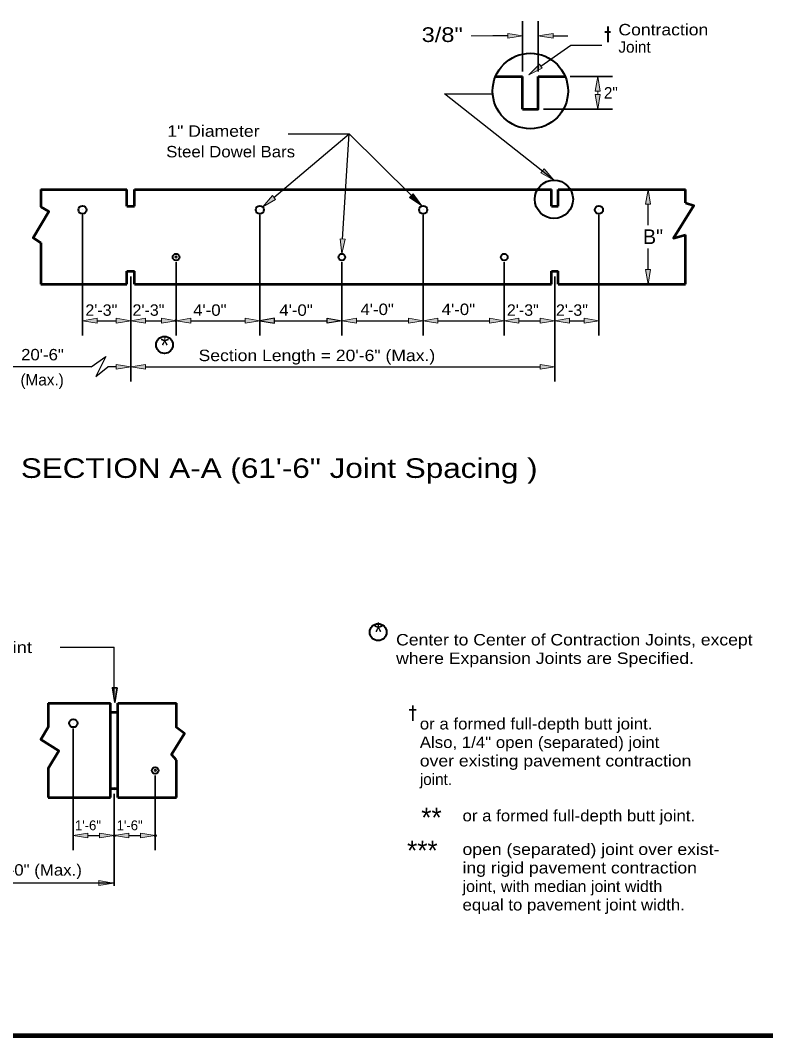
# Model space of a CAD drawing. Extents: x 32.6 to 67.9, y 27.2 to 49.
# Drawn here: x 48.17 to 55.98, y 27.46 to 38.09 of the extents above; entities that cross this region are included whole.
import ezdxf

# ---------------------------------------------------------------- set-up
doc = ezdxf.new("R2010")
doc.units = 0
doc.header["$LTSCALE"] = 0.048
doc.header["$PDMODE"] = 32
doc.header["$PDSIZE"] = 0.024
for name, color, linetype, lineweight in [('1', 7, 'Continuous', 25), ('3', 7, 'Continuous', 25), ('6', 7, 'Continuous', 13)]:
    doc.layers.add(name, color=color, linetype=linetype, lineweight=lineweight)

msp = doc.modelspace()

# ---------------------------------------------------------------- hatches: boundary and pattern name
at = {"layer": '1'}
for points in [[(53.27383, 37.90517), (53.27383, 37.9565), (53.42775, 37.93083), (53.42775, 37.93083)], [(53.74875, 37.90517), (53.74875, 37.9565), (53.59492, 37.93083), (53.59492, 37.93083)], [(54.24333, 37.35083), (54.19208, 37.35083), (54.21767, 37.50475), (54.21767, 37.50475)], [(54.24333, 37.31575), (54.19208, 37.31575), (54.21767, 37.162), (54.21767, 37.162)], [(54.77042, 36.16667), (54.71917, 36.16667), (54.74475, 36.32058), (54.74475, 36.32058)], [(54.77042, 35.48567), (54.71917, 35.48567), (54.74475, 35.33183), (54.74475, 35.33183)], [(48.97283, 34.92167), (48.97283, 34.97292), (48.81892, 34.94725), (48.81892, 34.94725)], [(49.17142, 34.92167), (49.17142, 34.97292), (49.32533, 34.94725), (49.32533, 34.94725)], [(49.47925, 34.92167), (49.47925, 34.97292), (49.32533, 34.94725), (49.32533, 34.94725)], [(49.646, 34.92167), (49.646, 34.97292), (49.79992, 34.94725), (49.79992, 34.94725)], [(49.95375, 34.92167), (49.95375, 34.97292), (49.79992, 34.94725), (49.79992, 34.94725)], [(50.52367, 34.92167), (50.52367, 34.97292), (50.67758, 34.94725), (50.67758, 34.94725)], [(50.83142, 34.92167), (50.83142, 34.97292), (50.67758, 34.94725), (50.67758, 34.94725)], [(51.38242, 34.92167), (51.38242, 34.97292), (51.53633, 34.94725), (51.53633, 34.94725)], [(51.69025, 34.92167), (51.69025, 34.97292), (51.53633, 34.94725), (51.53633, 34.94725)], [(52.23425, 34.92167), (52.23425, 34.97292), (52.38817, 34.94725), (52.38817, 34.94725)], [(52.54208, 34.92167), (52.54208, 34.97292), (52.38817, 34.94725), (52.38817, 34.94725)], [(53.08433, 34.92167), (53.08433, 34.97292), (53.23825, 34.94725), (53.23825, 34.94725)], [(53.39217, 34.92167), (53.39217, 34.97292), (53.23825, 34.94725), (53.23825, 34.94725)], [(53.61275, 34.92167), (53.61275, 34.97292), (53.76667, 34.94725), (53.76667, 34.94725)], [(53.92058, 34.92167), (53.92058, 34.97292), (53.76667, 34.94725), (53.76667, 34.94725)], [(54.07567, 34.92167), (54.07567, 34.97292), (54.22958, 34.94725), (54.22958, 34.94725)], [(49.47925, 34.439), (49.47925, 34.49033), (49.32533, 34.46467), (49.32533, 34.46467)], [(53.61275, 34.439), (53.61275, 34.49033), (53.76667, 34.46467), (53.76667, 34.46467)], [(48.87683, 29.53075), (48.87683, 29.582), (48.72292, 29.55642), (48.72292, 29.55642)], [(48.99783, 29.53075), (48.99783, 29.582), (49.15175, 29.55642), (49.15175, 29.55642)], [(49.30567, 29.53075), (49.30567, 29.582), (49.15175, 29.55642), (49.15175, 29.55642)], [(49.42783, 29.53075), (49.42783, 29.582), (49.58175, 29.55642), (49.58175, 29.55642)]]:
    msp.add_hatch(color=256, dxfattribs=at).paths.add_polyline_path(points)
at = {"layer": '3'}
for points in [[(53.63558, 37.59125), (53.60608, 37.63325), (53.49492, 37.52383), (53.49492, 37.52383)], [(53.65483, 36.53742), (53.62242, 36.49758), (53.758, 36.42042), (53.758, 36.42042)], [(52.28292, 36.276), (52.24683, 36.23958), (52.37417, 36.14933), (52.37417, 36.14933)], [(50.842, 36.21875), (50.80883, 36.25808), (50.70775, 36.13933), (50.70775, 36.13933)], [(51.57033, 35.80117), (51.51917, 35.80442), (51.53492, 35.64925), (51.53492, 35.64925)], [(49.17142, 34.49033), (49.17142, 34.439), (49.32533, 34.46467), (49.32533, 34.46467)], [(49.18408, 31.1035), (49.13267, 31.1035), (49.15842, 30.94958), (49.15842, 30.94958)], [(48.98917, 29.03267), (48.98917, 29.084), (49.14308, 29.05833), (49.14308, 29.05833)]]:
    msp.add_hatch(color=256, dxfattribs=at).paths.add_polyline_path(points)

# ---------------------------------------------------------------- linework, layer by layer
at = {"layer": '1', "lineweight": 35}
for p, q in [((53.42775, 37.55817), (53.42775, 38.08475)), ((53.59492, 37.55817), (53.59492, 38.08475)), ((53.92958, 37.50475), (54.37158, 37.50475)), ((53.64833, 37.162), (54.37158, 37.162)), ((48.81892, 36.05542), (48.81892, 34.79342)), ((50.67758, 36.05542), (50.67758, 34.79342)), ((52.38817, 36.05542), (52.38817, 34.79342)), ((54.22958, 36.05542), (54.22958, 34.79342)), ((49.79992, 35.56075), (49.79992, 34.79342)), ((51.53633, 35.56075), (51.53633, 34.79342)), ((53.23825, 35.56075), (53.23825, 34.79342)), ((49.32533, 35.41217), (49.32533, 34.31075)), ((53.76667, 35.41217), (53.76667, 34.31075)), ((48.72292, 30.679), (48.72292, 29.4025)), ((49.58175, 30.18433), (49.58175, 29.4025)), ((49.15175, 29.99467), (49.15175, 29.03025)), ((49.15175, 29.99467), (49.15175, 29.4025))]:
    msp.add_line(p, q, dxfattribs=at)
at = {"layer": '1', "lineweight": 13}
for p, q in [((53.12, 37.93083), (52.89083, 37.93083)), ((54.21767, 37.35083), (54.21767, 37.31583)), ((54.79825, 36.32058), (54.89867, 36.32058)), ((52.38817, 36.05542), (52.38817, 34.79342)), ((49.79992, 35.56075), (49.79992, 34.79342)), ((51.53633, 35.56075), (51.53633, 34.79342)), ((53.23825, 35.56075), (53.23825, 34.79342)), ((49.32533, 35.41217), (49.32533, 34.79342)), ((49.32533, 35.41217), (49.32533, 34.79342)), ((53.76667, 35.41217), (53.76667, 34.79342)), ((53.76667, 35.41217), (53.76667, 34.79342)), ((54.6955, 35.33183), (54.59092, 35.33183))]:
    msp.add_line(p, q, dxfattribs=at)
at = {"layer": '1'}
for p, q in [((53.27383, 37.93083), (53.12, 37.93083)), ((53.74875, 37.93083), (53.90267, 37.93083)), ((54.74475, 35.94883), (54.74475, 36.16667)), ((50.67758, 36.05542), (50.67758, 34.79342)), ((54.74475, 35.48567), (54.74475, 35.70517)), ((48.97283, 34.94725), (49.17142, 34.94725)), ((49.47925, 34.94725), (49.646, 34.94725)), ((49.95375, 34.94725), (50.52367, 34.94725)), ((50.8315, 34.94725), (51.38242, 34.94725)), ((51.69025, 34.94725), (52.23425, 34.94725)), ((52.54208, 34.94725), (53.08433, 34.94725)), ((53.39217, 34.94725), (53.61275, 34.94725)), ((53.92058, 34.94725), (54.07567, 34.94725)), ((49.47925, 34.46467), (53.61275, 34.46467)), ((48.87683, 29.55642), (48.99783, 29.55642)), ((49.30567, 29.55642), (49.42783, 29.55642))]:
    msp.add_line(p, q, dxfattribs=at)
at = {"layer": '1', "lineweight": 53}
for p, q in [((53.1465, 37.50475), (53.42775, 37.50475)), ((53.42775, 37.162), (53.42775, 37.50475)), ((53.59492, 37.50475), (53.87617, 37.50475)), ((48.38275, 36.32058), (48.38275, 36.14033)), ((48.38275, 36.32058), (49.28567, 36.32058)), ((49.28567, 36.14867), (49.28567, 36.32058)), ((49.36517, 36.32058), (53.73192, 36.32058)), ((49.36517, 36.14867), (49.36517, 36.32058)), ((53.73192, 36.14867), (53.73192, 36.32058)), ((53.8015, 36.32058), (55.13642, 36.32058)), ((53.8015, 36.14867), (53.8015, 36.32058)), ((55.13642, 36.1825), (55.13642, 36.32058)), ((49.28567, 36.14867), (49.36517, 36.14867)), ((53.73192, 36.14867), (53.8015, 36.14867)), ((55.13642, 35.33183), (55.13642, 35.84558)), ((48.38275, 35.76233), (48.38275, 35.33183)), ((49.28567, 35.46558), (49.36517, 35.46558)), ((49.28567, 35.33183), (49.28567, 35.46558)), ((49.36517, 35.33183), (49.36517, 35.46558)), ((53.73192, 35.46558), (53.8015, 35.46558)), ((53.73192, 35.33183), (53.73192, 35.46558)), ((53.8015, 35.33183), (53.8015, 35.46558)), ((48.38275, 35.33183), (49.28567, 35.33183)), ((49.36517, 35.33183), (53.73192, 35.33183)), ((53.8015, 35.33183), (55.13642, 35.33183)), ((48.46092, 30.94417), (49.11458, 30.94417)), ((49.11458, 30.04808), (49.11458, 30.94417)), ((49.189, 30.04808), (49.189, 30.94417)), ((49.189, 30.94417), (49.805, 30.94417)), ((49.11458, 30.84942), (49.189, 30.84942)), ((49.805, 29.95542), (49.805, 30.3445)), ((49.11458, 30.04808), (49.189, 30.04808)), ((49.11458, 29.95542), (49.11458, 30.04808)), ((49.189, 29.95542), (49.189, 30.04808)), ((48.46092, 29.95542), (49.11458, 29.95542)), ((49.189, 29.95542), (49.805, 29.95542))]:
    msp.add_line(p, q, dxfattribs=at)
at = {"layer": '1', "lineweight": 158}
msp.add_lwpolyline([(67.67133, 48.46025), (67.67133, 27.46025), (35.17133, 27.46025)], dxfattribs=at)
at = {"layer": '1', "lineweight": 13}
for points in [[(53.27383, 37.90517), (53.27383, 37.9565), (53.42775, 37.93083), (53.42775, 37.93083)], [(53.74875, 37.90517), (53.74875, 37.9565), (53.59492, 37.93083), (53.59492, 37.93083)], [(54.24333, 37.35083), (54.19208, 37.35083), (54.21767, 37.50475), (54.21767, 37.50475)], [(54.24333, 37.31575), (54.19208, 37.31575), (54.21767, 37.162), (54.21767, 37.162)], [(54.77042, 36.16667), (54.71917, 36.16667), (54.74475, 36.32058), (54.74475, 36.32058)], [(54.77042, 35.48567), (54.71917, 35.48567), (54.74475, 35.33183), (54.74475, 35.33183)], [(48.97283, 34.92167), (48.97283, 34.97292), (48.81892, 34.94725), (48.81892, 34.94725)], [(49.17142, 34.92167), (49.17142, 34.97292), (49.32533, 34.94725), (49.32533, 34.94725)], [(49.47925, 34.92167), (49.47925, 34.97292), (49.32533, 34.94725), (49.32533, 34.94725)], [(49.646, 34.92167), (49.646, 34.97292), (49.79992, 34.94725), (49.79992, 34.94725)], [(49.95375, 34.92167), (49.95375, 34.97292), (49.79992, 34.94725), (49.79992, 34.94725)], [(50.52367, 34.92167), (50.52367, 34.97292), (50.67758, 34.94725), (50.67758, 34.94725)], [(51.69025, 34.92167), (51.69025, 34.97292), (51.53633, 34.94725), (51.53633, 34.94725)], [(52.23425, 34.92167), (52.23425, 34.97292), (52.38817, 34.94725), (52.38817, 34.94725)], [(52.54208, 34.92167), (52.54208, 34.97292), (52.38817, 34.94725), (52.38817, 34.94725)], [(53.08433, 34.92167), (53.08433, 34.97292), (53.23825, 34.94725), (53.23825, 34.94725)], [(53.39217, 34.92167), (53.39217, 34.97292), (53.23825, 34.94725), (53.23825, 34.94725)], [(53.61275, 34.92167), (53.61275, 34.97292), (53.76667, 34.94725), (53.76667, 34.94725)], [(53.92058, 34.92167), (53.92058, 34.97292), (53.76667, 34.94725), (53.76667, 34.94725)], [(54.07567, 34.92167), (54.07567, 34.97292), (54.22958, 34.94725), (54.22958, 34.94725)], [(49.47925, 34.439), (49.47925, 34.49033), (49.32533, 34.46467), (49.32533, 34.46467)], [(53.61275, 34.439), (53.61275, 34.49033), (53.76667, 34.46467), (53.76667, 34.46467)], [(48.87683, 29.53075), (48.87683, 29.582), (48.72292, 29.55642), (48.72292, 29.55642)], [(48.99783, 29.53075), (48.99783, 29.582), (49.15175, 29.55642), (49.15175, 29.55642)], [(49.30567, 29.53075), (49.30567, 29.582), (49.15175, 29.55642), (49.15175, 29.55642)], [(49.42783, 29.53075), (49.42783, 29.582), (49.58175, 29.55642), (49.58175, 29.55642)]]:
    msp.add_lwpolyline(points, close=True, dxfattribs=at)
at = {"layer": '1', "lineweight": 53}
for points in [[(53.42775, 37.162), (53.59492, 37.162), (53.59492, 37.50475)], [(55.13642, 36.1825), (55.22383, 36.1555), (55.01108, 35.81275), (55.13642, 35.84558)], [(48.38275, 35.76233), (48.30167, 35.81508), (48.46675, 36.09092), (48.38275, 36.14033)], [(48.46092, 30.94417), (48.46092, 30.69192), (48.38458, 30.56108), (48.57325, 30.44225), (48.46092, 30.25917), (48.46092, 29.95542)], [(49.805, 30.3445), (49.75342, 30.40342), (49.88792, 30.62475), (49.805, 30.688), (49.805, 30.94417)]]:
    msp.add_lwpolyline(points, dxfattribs=at)
at = {"layer": '1'}
for points in [[(50.83142, 34.92167), (50.83142, 34.97292), (50.67758, 34.94725), (50.67758, 34.94725)], [(51.38242, 34.92167), (51.38242, 34.97292), (51.53633, 34.94725), (51.53633, 34.94725)]]:
    msp.add_lwpolyline(points, close=True, dxfattribs=at)
at = {"layer": '1', "lineweight": 40}
for centre, radius in [((53.51132, 37.35324), 0.3951), ((53.75799, 36.21972), 0.20073), ((48.81894, 36.10886), 0.04285), ((50.67756, 36.10886), 0.04285), ((52.38813, 36.10886), 0.04285), ((54.22959, 36.10886), 0.04285), ((49.79991, 35.61417), 0.03506), ((51.53634, 35.61417), 0.03506), ((53.23822, 35.61417), 0.03506), ((48.72293, 30.73244), 0.04285), ((49.58171, 30.23775), 0.03506)]:
    msp.add_circle(centre, radius, dxfattribs=at)
at = {"layer": '3', "lineweight": 40}
for p, q in [((54.29258, 37.97242), (54.35208, 37.97242)), ((54.32392, 38.02808), (54.32392, 37.86608))]:
    msp.add_line(p, q, dxfattribs=at)
at = {"layer": '3'}
for p, q in [((50.8255, 36.23842), (51.615, 36.90333)), ((50.97583, 36.90333), (51.615, 36.90333)), ((51.54475, 35.80283), (51.615, 36.90333)), ((52.26492, 36.25783), (51.615, 36.90333)), ((48.91183, 34.46467), (47.40658, 34.46467)), ((49.17142, 34.46467), (49.08667, 34.46467)), ((48.5845, 31.52842), (49.15175, 31.52842)), ((49.15175, 31.00333), (49.15175, 31.52842)), ((47.82375, 29.05933), (49.148, 29.05933))]:
    msp.add_line(p, q, dxfattribs=at)
at = {"layer": '3', "lineweight": 35}
for p, q in [((52.24142, 30.87108), (52.3145, 30.87108)), ((52.27917, 30.91958), (52.27917, 30.75775))]:
    msp.add_line(p, q, dxfattribs=at)
at = {"layer": '3'}
for points in [[(53.62075, 37.61233), (53.93575, 37.83375), (54.262, 37.83375)], [(53.758, 36.42042), (52.61317, 37.32492), (53.11725, 37.32492)], [(48.91183, 34.46467), (49.06275, 34.57208), (48.95908, 34.36425), (49.08667, 34.46467)]]:
    msp.add_lwpolyline(points, dxfattribs=at)
at = {"layer": '3', "lineweight": 13}
for points in [[(53.63558, 37.59125), (53.60608, 37.63325), (53.49492, 37.52383), (53.49492, 37.52383)], [(53.65483, 36.53742), (53.62242, 36.49758), (53.758, 36.42042), (53.758, 36.42042)], [(52.28292, 36.276), (52.24683, 36.23958), (52.37417, 36.14933), (52.37417, 36.14933)], [(50.842, 36.21875), (50.80883, 36.25808), (50.70775, 36.13933), (50.70775, 36.13933)], [(51.57033, 35.80117), (51.51917, 35.80442), (51.53492, 35.64925), (51.53492, 35.64925)], [(49.17142, 34.49033), (49.17142, 34.439), (49.32533, 34.46467), (49.32533, 34.46467)], [(48.98917, 29.03267), (48.98917, 29.084), (49.14308, 29.05833), (49.14308, 29.05833)]]:
    msp.add_lwpolyline(points, close=True, dxfattribs=at)
at = {"layer": '3', "lineweight": 35}
msp.add_lwpolyline([(49.18408, 31.1035), (49.13267, 31.1035), (49.15842, 30.94958), (49.15842, 30.94958)], close=True, dxfattribs=at)
at = {"layer": '3', "lineweight": 40}
for centre in [(49.679, 34.69448), (51.91654, 31.68597)]:
    msp.add_circle(centre, 0.08839, dxfattribs=at)
at = {"layer": '6'}
for p, q in [((53.42775, 37.93083), (53.42783, 37.93083)), ((53.42775, 37.50475), (53.42783, 37.50475)), ((53.59492, 37.50475), (53.595, 37.50475)), ((53.87617, 37.50475), (53.87625, 37.50475)), ((53.59492, 37.162), (53.595, 37.162)), ((54.21767, 37.162), (54.21775, 37.162)), ((54.74475, 36.32058), (54.74483, 36.32058)), ((54.74475, 36.32058), (54.74483, 36.32058)), ((48.81892, 36.10892), (48.819, 36.10892)), ((50.67758, 36.10892), (50.67767, 36.10892)), ((52.38817, 36.10892), (52.38825, 36.10892)), ((52.38817, 36.10892), (52.38825, 36.10892)), ((54.22958, 36.10892), (54.22967, 36.10892)), ((51.53633, 35.61417), (51.53642, 35.61417)), ((53.23825, 35.61417), (53.23833, 35.61417)), ((49.32533, 35.46558), (49.32542, 35.46558)), ((49.32533, 35.46558), (49.32542, 35.46558)), ((49.32533, 35.46558), (49.32542, 35.46558)), ((53.76667, 35.46558), (53.76675, 35.46558)), ((53.76667, 35.46558), (53.76675, 35.46558)), ((53.76667, 35.46558), (53.76675, 35.46558)), ((49.32533, 34.94725), (49.32542, 34.94725)), ((50.67758, 34.94725), (50.67767, 34.94725)), ((52.38817, 34.94725), (52.38825, 34.94725)), ((53.23825, 34.94725), (53.23833, 34.94725)), ((53.76667, 34.94725), (53.76675, 34.94725)), ((54.22958, 34.94725), (54.22967, 34.94725)), ((53.76667, 34.46467), (53.76675, 34.46467)), ((48.72292, 30.7325), (48.723, 30.7325))]:
    msp.add_line(p, q, dxfattribs=at)
at = {"layer": '6', "lineweight": 25}
for p, q in [((50.67758, 36.10892), (50.67767, 36.10892)), ((51.53633, 35.61417), (51.53642, 35.61417)), ((51.53633, 34.94725), (51.53642, 34.94725))]:
    msp.add_line(p, q, dxfattribs=at)
at = {"layer": '6', "lineweight": 35}
msp.add_line((53.23825, 35.61417), (53.23833, 35.61417), dxfattribs=at)
at = {"layer": '6'}
for p in [(49.79992, 35.61417), (54.74892, 35.33183), (49.79992, 34.94725), (49.58175, 30.23775), (49.15175, 30.04808), (49.15175, 29.55642), (49.58175, 29.55642)]:
    msp.add_point(p, dxfattribs=at)

# ---------------------------------------------------------------- texts
at = {"layer": '1'}
for s, height, width, p in [('3/8"', 0.1539, 1.2, (52.37292, 37.86642)), ('4\'-0"', 0.1197, 1.1, (51.7315, 35.00717)), ('4\'-0"', 0.1197, 1.1, (52.58225, 35.00717)), ('Section Length = 20\'-6" (Max.)', 0.1197, 1.15, (50.03558, 34.5245)), (' 15\'-0" (Max.)', 0.1197, 1.1, (47.768, 29.13642))]:
    msp.add_text(s, height=height, dxfattribs=dict(at, width=width)).set_placement(p)
for s, height, p in [('2"', 0.1197, (54.28192, 37.27458)), ('B"', 0.1539, (54.69142, 35.75033))]:
    msp.add_text(s, height=height, dxfattribs=at).set_placement(p)
at = {"layer": '3'}
for s, height, width, p in [('Contraction', 0.1197, 1.15, (54.434, 37.93608)), ('1" Diameter', 0.1197, 1.15, (49.7085, 36.87392)), ('Steel Dowel Bars', 0.1197, 1.1, (49.69633, 36.65833)), ('2\'-3"', 0.1197, 1.05, (48.84967, 34.99908)), ('2\'-3"', 0.1197, 1.05, (49.34325, 34.99908)), ('4\'-0"', 0.1197, 1.1, (49.97858, 34.99908)), ('4\'-0"', 0.1197, 1.1, (50.88133, 34.99908)), ('2\'-3"', 0.1197, 1.05, (53.26533, 34.99908)), ('2\'-3"', 0.1197, 1.05, (53.77992, 34.99908)), ('*', 0.2052, 0.85, (49.6365, 34.58608)), ('20\'-6"', 0.1197, 1.1, (48.17617, 34.5325)), ('SECTION A-A (61\'-6" Joint Spacing )', 0.2052, 1.2, (48.17342, 33.30142)), ('*', 0.2052, 0.85, (51.87383, 31.58442)), ('3/4" Expansion Joint', 0.1197, 1.2, (46.54558, 31.46742)), ('Center to Center of Contraction Joints, except', 0.1197, 1.15, (52.105, 31.54717)), ('where Expansion Joints are Specified.', 0.1197, 1.15, (52.105, 31.35333)), ('or a formed full-depth butt joint.', 0.1197, 1.1, (52.35342, 30.66708)), ('Also, 1/4" open (separated) joint', 0.1197, 1.1, (52.35342, 30.47325)), ('over existing pavement contraction', 0.1197, 1.15, (52.35342, 30.2795)), ('or a formed full-depth butt joint.', 0.1197, 1.1, (52.80075, 29.70492)), ('open (separated) joint over exist-', 0.1197, 1.15, (52.80075, 29.35267)), ('ing rigid pavement contraction', 0.1197, 1.15, (52.80075, 29.15892)), ('joint, with median joint width', 0.1197, 1.05, (52.80075, 28.96508)), ('equal to pavement joint width.', 0.1197, 1.1, (52.80075, 28.77133))]:
    msp.add_text(s, height=height, dxfattribs=dict(at, width=width)).set_placement(p)
for s, height, p in [('Joint', 0.1197, (54.434, 37.75467)), ('(Max.)', 0.1197, (48.16992, 34.26942)), ('joint.', 0.1197, (52.35342, 30.08567)), ('**', 0.2052, (52.36867, 29.64267)), ('1\'-6"', 0.1026, (48.73983, 29.61183)), ('1\'-6"', 0.1026, (49.17667, 29.61183)), ('***', 0.2052, (52.21992, 29.2975))]:
    msp.add_text(s, height=height, dxfattribs=at).set_placement(p)

doc.saveas('drawing.dxf')
